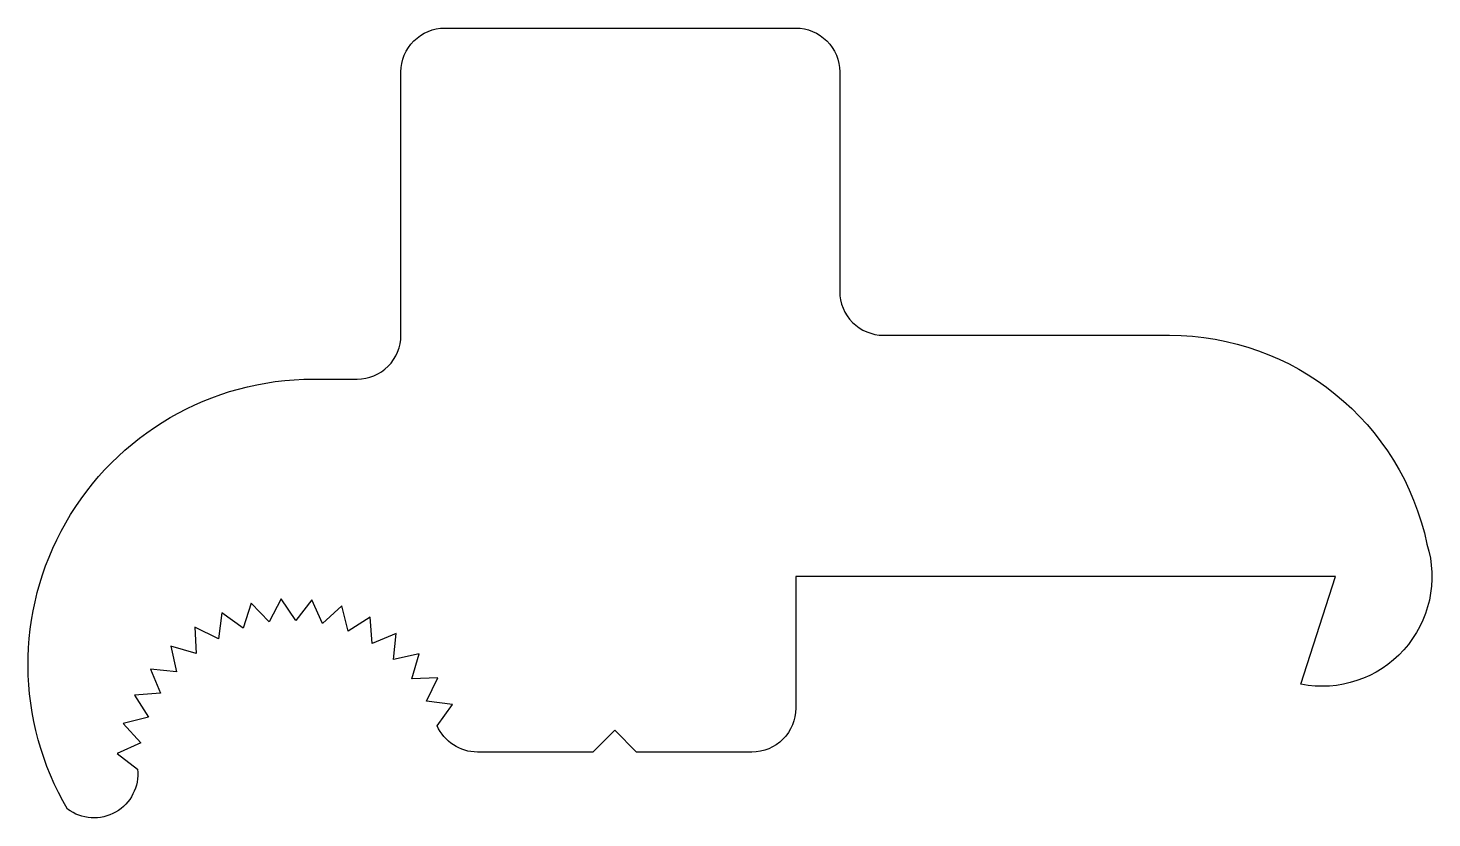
# Model space of a CAD drawing. Extents: x 161.5 to 193.5, y 222.7 to 240.7.
import ezdxf

# ---------------------------------------------------------------- set-up
doc = ezdxf.new("R2010")
doc.units = 0
doc.layers.add('ANA', color=220, linetype='CONTINUOUS')

msp = doc.modelspace()

# ---------------------------------------------------------------- linework, layer by layer
at = {"layer": 'ANA', "color": 7}
msp.add_lwpolyline([(165.812, 226.798), (165.276, 227.058), (165.302, 226.463), (164.729, 226.627), (164.858, 226.045), (164.265, 226.106), (164.493, 225.555), (163.899, 225.513), (164.219, 225.01), (163.641, 224.865), (164.043, 224.426), (163.499, 224.182), (163.966, 223.824, -0.656657), (162.372, 222.915, -0.580323), (167.972, 232.715), (168.972, 232.715, 0.414214), (169.972, 233.715), (169.972, 239.715, -0.414214), (170.972, 240.715), (178.972, 240.715, -0.414214), (179.972, 239.715), (179.972, 234.715, 0.414214), (180.972, 233.715), (187.489, 233.715, -0.354466), (193.359, 228.955, -0.568108), (190.487, 225.762), (191.272, 228.215), (178.972, 228.215), (178.972, 225.215, -0.414214), (177.972, 224.215), (175.343, 224.215), (174.843, 224.715), (174.343, 224.215), (171.714, 224.215, -0.298272), (170.798, 224.815), (171.146, 225.296), (170.555, 225.374), (170.815, 225.91), (170.22, 225.884), (170.383, 226.457), (169.802, 226.328), (169.863, 226.921), (169.312, 226.693), (169.27, 227.287), (168.767, 226.968), (168.622, 227.546), (168.183, 227.143), (167.939, 227.687), (167.577, 227.215), (167.243, 227.708), (166.967, 227.18), (166.553, 227.608), (166.373, 227.039), (165.891, 227.389)], format="xyb", close=True, dxfattribs=at)

doc.saveas('drawing.dxf')
